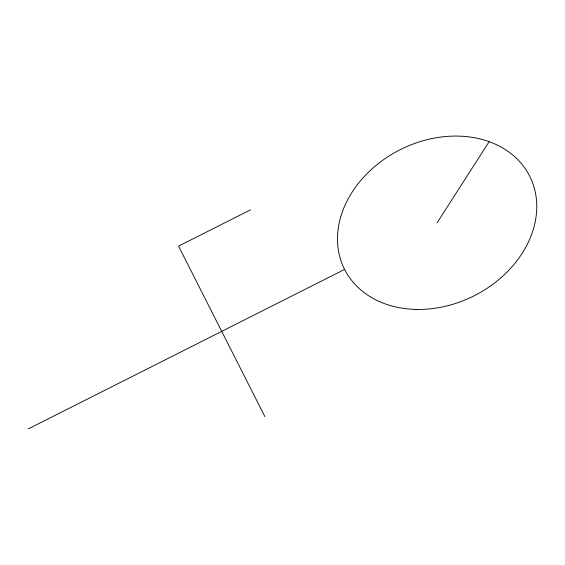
<?xml version="1.0" encoding="UTF-8"?>
<svg xmlns="http://www.w3.org/2000/svg" width="565" height="565" viewBox="0 0 565 565"><rect width="100%" height="100%" fill="white"/><g stroke="black" fill="none" stroke-linecap="round" stroke-linejoin="round"><path stroke-width="0.85" d="M437.126 222.758L489.135 141.667M250.521 209.834L178.554 246.121L264.879 416.617M28.25 428.92L344.601 269.413M415.897 309.408A103.628 81.883 -26.6 0 0 532.061 181.436A103.628 81.883 -26.6 0 0 363.429 177.431A103.628 81.883 -26.6 0 0 415.897 309.408"/></g></svg>
